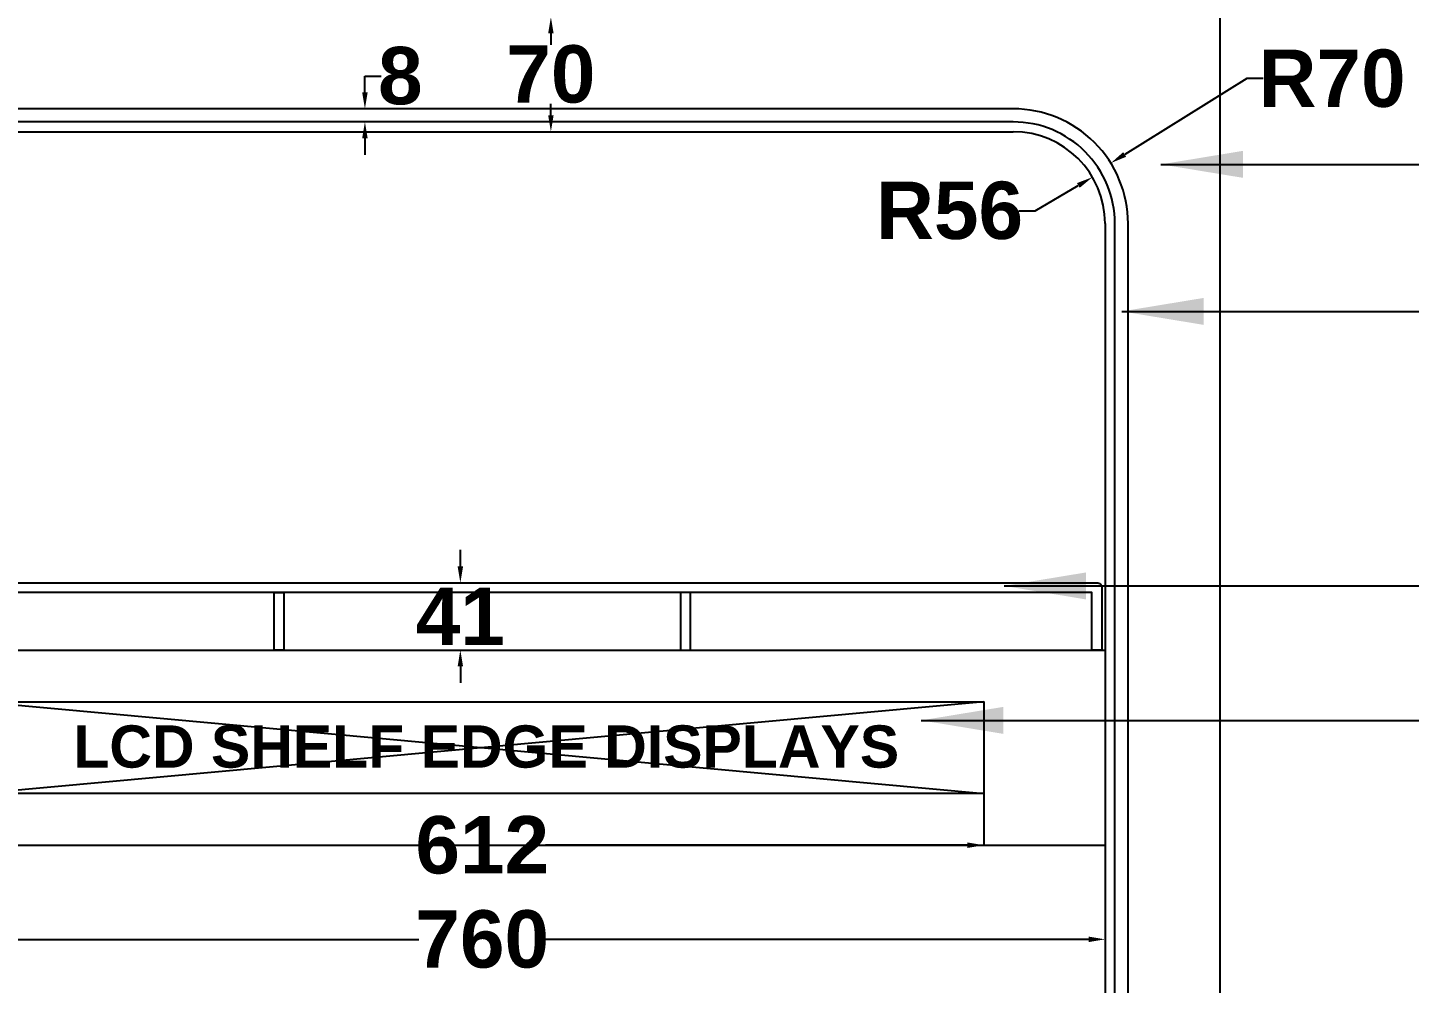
# Model space of a CAD drawing. Header units: centimetres. Extents: x 2 to 137806, y -77553 to 10.
# Drawn here: x 135197 to 136040, y -76258 to -75675 of the extents above; entities that cross this region are included whole.
import ezdxf

# ---------------------------------------------------------------- set-up
doc = ezdxf.new("R2010")
doc.units = ezdxf.units.CM
doc.header["$LTSCALE"] = 40
doc.header["$MEASUREMENT"] = 0
doc.layers.add('WALL', color=7, linetype='Continuous')
doc.styles.get("Standard").update_dxf_attribs({"font": 'arialbd.ttf'})
doc.dimstyles.get("Standard").update_dxf_attribs({"dimtxt": 35, "dimasz": 10, "dimexe": 0.18, "dimexo": 0.0625, "dimgap": 0.09, "dimtad": 0, "dimtih": 1, "dimtoh": 1, "dimdec": 0, "dimzin": 0, "dimdsep": 46, "dimtxsty": 'Standard', "dimcen": 0.09, "dimadec": 0, "dimazin": 0, "dimtfac": 1, "dimtdec": 0, "dimtofl": 0, "dimtmove": 0, "dimatfit": 3, "dimfxl": 1, "dimtolj": 1, "dimtzin": 0, "dimarcsym": 0})

# ---------------------------------------------------------------- blocks, each defined once
blk = doc.blocks.new('*D180')
at = {"layer": 'Defpoints', "color": 0, "transparency": 16777216}
for p in [(135094.05, -76173.75), (135854.05, -76173.75), (135854.05, -76231.16)]:
    blk.add_point(p, dxfattribs=at)
at = {"layer": 'WALL', "color": 0, "lineweight": -2, "transparency": 16777216}
for p, q in [((135094.05, -76173.81), (135094.05, -76231.34)), ((135854.05, -76173.81), (135854.05, -76231.34)), ((135104.05, -76231.16), (135435.42, -76231.16)), ((135844.05, -76231.16), (135512.69, -76231.16))]:
    blk.add_line(p, q, dxfattribs=at)
at = {"layer": 'WALL', "color": 0, "transparency": 16777216}
for points in [[(135104.05, -76229.49), (135104.05, -76232.83), (135094.05, -76231.16)], [(135844.05, -76229.49), (135844.05, -76232.83), (135854.05, -76231.16)]]:
    blk.add_solid(points, dxfattribs=at)
at = {"layer": 'WALL', "color": 0, "transparency": 16777216, "insert": (135474.05, -76231.16), "char_height": 35, "attachment_point": 5}
blk.add_mtext('\\A1;760', dxfattribs=at)
blk = doc.blocks.new('*D181')
at = {"layer": 'Defpoints', "color": 0, "transparency": 16777216}
for p in [(135460.71, -76013.75), (135460.71, -76013.75), (135460.71, -76054.75)]:
    blk.add_point(p, dxfattribs=at)
at = {"layer": 'WALL', "color": 0, "lineweight": -2, "transparency": 16777216}
for p, q in [((135460.71, -76003.75), (135460.71, -75993.75)), ((135460.78, -76013.75), (135460.89, -76013.75)), ((135460.78, -76054.75), (135460.89, -76054.75)), ((135460.71, -76064.75), (135460.71, -76074.75))]:
    blk.add_line(p, q, dxfattribs=at)
at = {"layer": 'WALL', "color": 0, "transparency": 16777216}
for points in [[(135459.05, -76003.75), (135462.38, -76003.75), (135460.71, -76013.75)], [(135459.05, -76064.75), (135462.38, -76064.75), (135460.71, -76054.75)]]:
    blk.add_solid(points, dxfattribs=at)
at = {"layer": 'WALL', "color": 0, "transparency": 16777216, "insert": (135460.71, -76034.25), "char_height": 35, "attachment_point": 5}
blk.add_mtext('\\A1;41', dxfattribs=at)
blk = doc.blocks.new('*D182')
at = {"layer": 'Defpoints', "color": 0, "transparency": 16777216}
for p in [(135168.05, -76135.5), (135780.05, -76142.25), (135780.05, -76173.75)]:
    blk.add_point(p, dxfattribs=at)
at = {"layer": 'WALL', "color": 0, "lineweight": -2, "transparency": 16777216}
for p, q in [((135168.05, -76135.56), (135168.05, -76173.93)), ((135780.05, -76142.31), (135780.05, -76173.93)), ((135178.05, -76173.75), (135435.44, -76173.75)), ((135770.05, -76173.75), (135512.67, -76173.75))]:
    blk.add_line(p, q, dxfattribs=at)
at = {"layer": 'WALL', "color": 0, "transparency": 16777216}
for points in [[(135178.05, -76172.09), (135178.05, -76175.42), (135168.05, -76173.75)], [(135770.05, -76172.09), (135770.05, -76175.42), (135780.05, -76173.75)]]:
    blk.add_solid(points, dxfattribs=at)
at = {"layer": 'WALL', "color": 0, "transparency": 16777216, "insert": (135474.05, -76173.75), "char_height": 35, "attachment_point": 5}
blk.add_mtext('\\A1;612', dxfattribs=at)
blk = doc.blocks.new('*D184')
at = {"layer": 'Defpoints', "color": 0, "transparency": 16777216}
for p in [(135846.37, -75766.44), (135798.05, -75794.75)]:
    blk.add_point(p, dxfattribs=at)
at = {"layer": 'WALL', "color": 0, "lineweight": -2, "transparency": 16777216}
for p, q in [((135811.46, -75786.89), (135837.74, -75771.49)), ((135801.46, -75786.89), (135811.46, -75786.89))]:
    blk.add_line(p, q, dxfattribs=at)
at = {"layer": 'WALL', "color": 0, "transparency": 16777216}
blk.add_solid([(135836.9, -75770.05), (135838.58, -75772.93), (135846.37, -75766.44)], dxfattribs=at)
at = {"layer": 'WALL', "color": 0, "transparency": 16777216, "insert": (135759.19, -75786.89), "char_height": 35, "attachment_point": 5}
blk.add_mtext('\\A1;R56', dxfattribs=at)
blk = doc.blocks.new('*D185')
at = {"layer": 'Defpoints', "color": 0, "transparency": 16777216}
for p in [(135857.54, -75757.86), (135798.05, -75794.75)]:
    blk.add_point(p, dxfattribs=at)
at = {"layer": 'WALL', "color": 0, "lineweight": -2, "transparency": 16777216}
for p, q in [((135940.61, -75706.34), (135866.04, -75752.59)), ((135950.61, -75706.34), (135940.61, -75706.34)), ((135797.96, -75794.75), (135798.14, -75794.75)), ((135798.05, -75794.84), (135798.05, -75794.66))]:
    blk.add_line(p, q, dxfattribs=at)
at = {"layer": 'WALL', "color": 0, "transparency": 16777216}
blk.add_solid([(135865.16, -75751.17), (135866.92, -75754), (135857.54, -75757.86)], dxfattribs=at)
at = {"layer": 'WALL', "color": 0, "transparency": 16777216, "insert": (135992.56, -75706.34), "char_height": 35, "attachment_point": 5}
blk.add_mtext('\\A1;R70', dxfattribs=at)
blk = doc.blocks.new('*D239')
at = {"layer": 'Defpoints', "color": 0, "transparency": 16777216}
for p in [(135402.49, -75724.75), (135408.6, -75724.75), (135408.6, -75732.75)]:
    blk.add_point(p, dxfattribs=at)
at = {"layer": 'WALL', "color": 0, "lineweight": -2, "transparency": 16777216}
for p, q in [((135402.49, -75714.75), (135402.49, -75704.75)), ((135402.49, -75704.75), (135412.49, -75704.75)), ((135408.54, -75724.75), (135402.31, -75724.75)), ((135408.54, -75732.75), (135402.31, -75732.75)), ((135402.49, -75742.75), (135402.49, -75752.75))]:
    blk.add_line(p, q, dxfattribs=at)
at = {"layer": 'WALL', "color": 0, "transparency": 16777216}
for points in [[(135400.82, -75714.75), (135404.15, -75714.75), (135402.49, -75724.75)], [(135400.82, -75742.75), (135404.15, -75742.75), (135402.49, -75732.75)]]:
    blk.add_solid(points, dxfattribs=at)
at = {"layer": 'WALL', "color": 0, "transparency": 16777216, "insert": (135424.09, -75704.75), "char_height": 35, "attachment_point": 5}
blk.add_mtext('\\A1;8', dxfattribs=at)
blk = doc.blocks.new('*D240')
at = {"layer": 'Defpoints', "color": 0, "transparency": 16777216}
for p in [(135514.97, -75668.75), (135515.95, -75668.75), (135514.97, -75738.75)]:
    blk.add_point(p, dxfattribs=at)
at = {"layer": 'WALL', "color": 0, "lineweight": -2, "transparency": 16777216}
for p, q in [((135515.03, -75668.75), (135516.13, -75668.75)), ((135515.95, -75678.75), (135515.95, -75685.79)), ((135515.95, -75728.75), (135515.95, -75721.71)), ((135515.03, -75738.75), (135516.13, -75738.75))]:
    blk.add_line(p, q, dxfattribs=at)
at = {"layer": 'WALL', "color": 0, "transparency": 16777216}
for points in [[(135514.28, -75678.75), (135517.62, -75678.75), (135515.95, -75668.75)], [(135514.28, -75728.75), (135517.62, -75728.75), (135515.95, -75738.75)]]:
    blk.add_solid(points, dxfattribs=at)
at = {"layer": 'WALL', "color": 0, "transparency": 16777216, "insert": (135515.95, -75703.75), "char_height": 35, "attachment_point": 5}
blk.add_mtext('\\A1;70', dxfattribs=at)

msp = doc.modelspace()

# ---------------------------------------------------------------- linework, layer by layer
at = {"layer": 'WALL'}
for p, q in [((135924.05, -75369.75), (135924.05, -77429.75)), ((135150.05, -75738.75), (135798.05, -75738.75)), ((135854.05, -75794.75), (135854.05, -77303.75)), ((135094.05, -76054.75), (135854.05, -76054.75)), ((135094.05, -76173.75), (135854.05, -76173.75))]:
    msp.add_line(p, q, dxfattribs=at)
at = {"layer": 'WALL', "color": 4}
for p, q in [((135168.05, -76086.25), (135780.05, -76142.25)), ((135780.05, -76086.25), (135168.05, -76142.25))]:
    msp.add_line(p, q, dxfattribs=at)
at = {"layer": 'WALL', "color": 2}
for points in [[(135150.05, -77373.75), (135798.05, -77373.75, 0.414214), (135868.05, -77303.75), (135868.05, -75794.75, 0.414214), (135798.05, -75724.75), (135150.05, -75724.75, 0.414214), (135080.05, -75794.75), (135080.05, -77303.75, 0.414214)], [(135150.05, -77365.75), (135798.05, -77365.75, 0.414214), (135860.05, -77303.75), (135860.05, -75794.75, 0.414214), (135798.05, -75732.75), (135150.05, -75732.75, 0.414214), (135088.05, -75794.75), (135088.05, -77303.75, 0.414214)]]:
    msp.add_lwpolyline(points, format="xyb", close=True, dxfattribs=at)
at = {"layer": 'WALL', "color": 30, "true_color": 0xf8991e}
msp.add_lwpolyline([(135102.05, -76019.75), (135102.05, -76054.75), (135096.05, -76054.75), (135096.05, -76016.75, -0.414214), (135099.05, -76013.75), (135849.05, -76013.75, -0.414214), (135852.05, -76016.75), (135852.05, -76054.75), (135846.05, -76054.75), (135846.05, -76019.75)], format="xyb", close=True, dxfattribs=at)
for points in [[(135347.05, -76019.75), (135353.05, -76019.75), (135353.05, -76054.75), (135347.05, -76054.75)], [(135601.05, -76019.75), (135595.05, -76019.75), (135595.05, -76054.75), (135601.05, -76054.75)]]:
    msp.add_lwpolyline(points, close=True, dxfattribs=at)
at = {"layer": 'WALL', "color": 4}
msp.add_lwpolyline([(135168.05, -76086.25), (135780.05, -76086.25), (135780.05, -76142.25), (135168.05, -76142.25)], close=True, dxfattribs=at)
at = {"layer": 'WALL'}
msp.add_arc((135798.05, -75794.75), 56, 0, 90, dxfattribs=at)

# ---------------------------------------------------------------- texts
at = {"layer": 'WALL', "insert": (135224.57, -76100.7), "char_height": 25.7638, "attachment_point": 1}
msp.add_mtext_dynamic_manual_height_columns('LCD SHELF EDGE DISPLAYS', width=776.7584, gutter_width=0.469, heights=[70.02], dxfattribs=at)

# ---------------------------------------------------------------- dimensions: what is measured, and where the dimension line sits
at = {"layer": 'WALL', "color": 1}
for base, p1, p2, picture, middle in [((135515.95, -75668.75), (135514.97, -75738.75), (135514.97, -75668.75), '*D240', (135515.95, -75703.75)), ((135402.49, -75724.75), (135408.6, -75732.75), (135408.6, -75724.75), '*D239', (135424.09, -75704.75)), ((135460.71, -76013.75), (135460.71, -76054.75), (135460.71, -76013.75), '*D181', (135460.71, -76034.25))]:
    dim = msp.add_linear_dim(base=base, p1=p1, p2=p2, angle=90, dimstyle='Standard', dxfattribs=at)
    dim.commit()
    dim.dimension.update_dxf_attribs({"geometry": picture, "text_midpoint": middle})
for mpoint, picture, middle in [((135857.54, -75757.86), '*D185', (135992.56, -75706.34)), ((135846.37, -75766.44), '*D184', (135759.19, -75786.89))]:
    dim = msp.add_radius_dim(center=(135798.05, -75794.75), mpoint=mpoint, dimstyle='Standard', dxfattribs=at)
    dim.commit()
    dim.dimension.update_dxf_attribs({"geometry": picture, "text_midpoint": middle, "dimtype": 164})
for base, p1, p2, picture, middle in [((135780.05, -76173.75), (135168.05, -76135.5), (135780.05, -76142.25), '*D182', (135474.05, -76173.75)), ((135854.05, -76231.16), (135094.05, -76173.75), (135854.05, -76173.75), '*D180', (135474.05, -76231.16))]:
    dim = msp.add_linear_dim(base=base, p1=p1, p2=p2, dimstyle='Standard', dxfattribs=at)
    dim.commit()
    dim.dimension.update_dxf_attribs({"geometry": picture, "text_midpoint": middle})

# ---------------------------------------------------------------- leaders
at = {"layer": 'WALL'}
for points in [[(135888.18, -75758.62), (136360.98, -75758.62)], [(135864.26, -75848.28), (136360.98, -75848.28)], [(135792.4, -76015.67), (136360.98, -76015.67)], [(135741.93, -76097.65), (136360.98, -76097.65)]]:
    msp.add_leader(points, dimstyle='Standard', override={"dimasz": 50, "dimgap": 0.09, "dimtad": 0}, dxfattribs=at)

doc.saveas('drawing.dxf')
